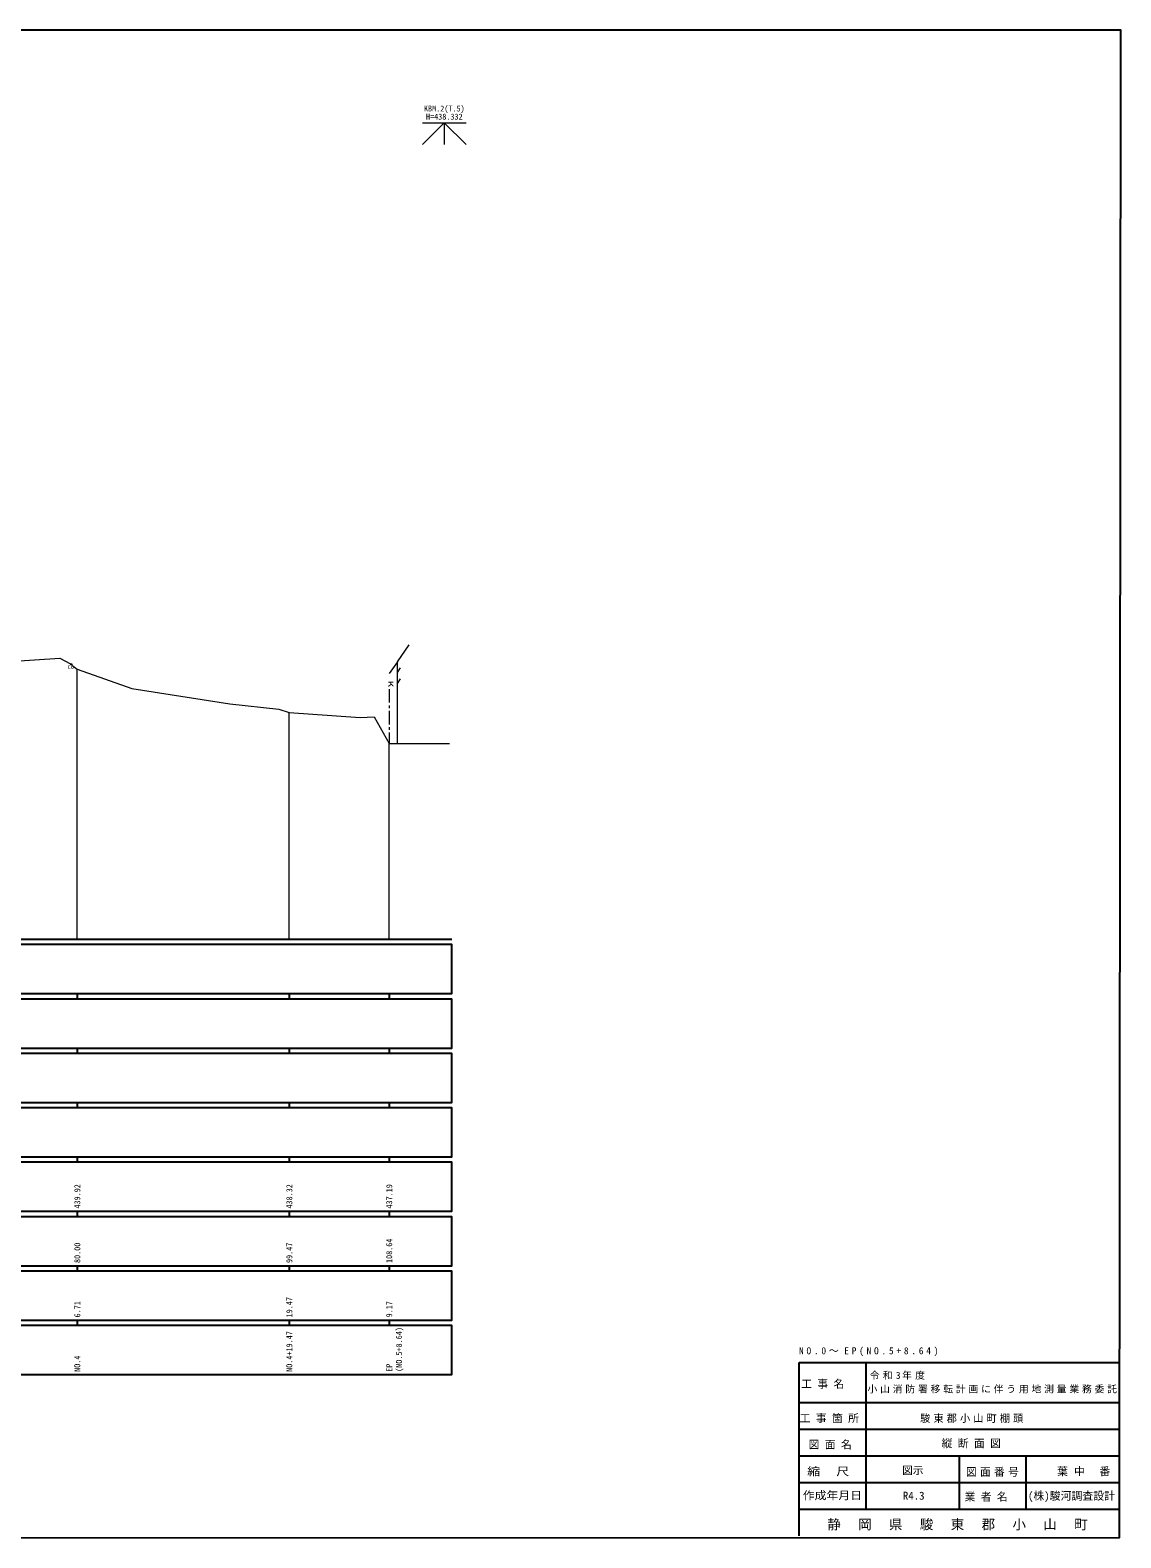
# Model space of a CAD drawing. Units: millimetres on the paper, with parts at other scales. Extents: x 20 to 821, y 20 to 574.
# Drawn here: x 421 to 821, y 20 to 574 of the extents above; entities that cross this region are included whole.
import ezdxf
from ezdxf.enums import TextEntityAlignment as Align

# ---------------------------------------------------------------- set-up
doc = ezdxf.new("R2010")
doc.units = ezdxf.units.MM
doc.linetypes.add('USER1', pattern=[8, 5, -1, 1, -1])
for name, color, linetype, lineweight in [('S-BGD', 7, 'Continuous', 13), ('S-BGD-HTXT', 7, 'Continuous', 13), ('S-TTL-BAND', 7, 'Continuous', 13), ('図枠', 7, 'Continuous', 25), ('縦断表', 7, 'Continuous', 25)]:
    doc.layers.add(name, color=color, linetype=linetype, lineweight=lineweight)
doc.styles.add('@ＭＳ ゴシック', font='')
doc.styles.add('ＭＳ ゴシック', font='')
doc.styles.get('@ＭＳ ゴシック').set_extended_font_data('@MS Gothic')
doc.styles.get('ＭＳ ゴシック').set_extended_font_data('MS Gothic')

msp = doc.modelspace()

# ---------------------------------------------------------------- linework, layer by layer
at = {"layer": 'S-BGD'}
for p, q in [((555.48, 341.94), (559.81, 348.19)), ((411.08, 341.94), (431.48, 343.24)), ((431.48, 343.24), (435.48, 341.24)), ((435.48, 341.24), (435.88, 341.24)), ((435.48, 341.24), (435.48, 340.84)), ((435.88, 341.24), (435.88, 340.74)), ((435.88, 340.74), (437.92, 339.24)), ((435.88, 340.74), (435.88, 340.34)), ((437.92, 339.24), (457.92, 332.14)), ((555.48, 341.94), (552.48, 337.61)), ((555.48, 311.94), (555.48, 341.94)), ((555.48, 337.94), (556.692, 339.69)), ((555.48, 333.94), (556.692, 335.69)), ((457.92, 332.14), (493.92, 326.44)), ((493.92, 326.44), (511.92, 324.54)), ((511.92, 324.54), (515.8, 323.24)), ((515.8, 323.24), (541.8, 321.44)), ((541.8, 321.44), (547, 321.74)), ((547, 321.74), (552.48, 311.92)), ((552.48, 311.92), (555.48, 311.94)), ((555.48, 311.94), (574.608, 311.94))]:
    msp.add_line(p, q, dxfattribs=at)
at = {"layer": 'S-BGD-HTXT', "color": 5, "linetype": 'USER1'}
msp.add_line((552.48, 331.92), (552.48, 311.92), dxfattribs=at)
at = {"layer": 'S-TTL-BAND'}
for p, q in [((572.728, 540), (564.728, 532)), ((564.728, 540), (580.728, 540)), ((572.728, 540), (572.728, 532)), ((572.728, 540), (580.728, 532)), ((437.92, 240), (437.92, 339.24)), ((515.8, 240), (515.8, 323.24)), ((552.48, 240), (552.48, 311.92))]:
    msp.add_line(p, q, dxfattribs=at)
at = {"layer": 'S-TTL-BAND', "lineweight": 25}
msp.add_line((35, 240), (575.48, 240), dxfattribs=at)
at = {"layer": '図枠'}
for p, q in [((703.062, 20.708), (703.062, 84.415)), ((703.062, 84.415), (820.674, 84.415)), ((727.564, 84.415), (727.564, 30.509)), ((703.062, 69.713), (820.674, 69.713)), ((703.062, 59.912), (820.674, 59.912)), ((703.062, 50.111), (820.674, 50.111)), ((761.868, 50.111), (761.868, 30.509)), ((786.37, 50.111), (786.37, 30.509)), ((703.062, 40.31), (820.674, 40.31)), ((703.062, 30.509), (820.674, 30.509))]:
    msp.add_line(p, q, dxfattribs=at)
msp.add_lwpolyline([(20.163, 20), (820.674, 20.176), (821.223, 574.048), (20, 574.039)], close=True, dxfattribs=at)
at = {"layer": '縦断表'}
for p, q in [((437.92, 220), (437.92, 218)), ((515.8, 220), (515.8, 218)), ((552.48, 220), (552.48, 218)), ((437.92, 200), (437.92, 198)), ((515.8, 200), (515.8, 198)), ((552.48, 200), (552.48, 198)), ((437.92, 180), (437.92, 178)), ((515.8, 180), (515.8, 178)), ((552.48, 180), (552.48, 178)), ((437.92, 160), (437.92, 158)), ((515.8, 160), (515.8, 158)), ((552.48, 160), (552.48, 158)), ((437.92, 140), (437.92, 138)), ((515.8, 140), (515.8, 138)), ((552.48, 140), (552.48, 138)), ((437.92, 120), (437.92, 118)), ((515.8, 120), (515.8, 118)), ((552.48, 120), (552.48, 118)), ((437.92, 100), (437.92, 98)), ((515.8, 100), (515.8, 98)), ((552.48, 100), (552.48, 98))]:
    msp.add_line(p, q, dxfattribs=at)
for points in [[(70, 220), (575.48, 220), (575.48, 238), (70, 238)], [(70, 200), (575.48, 200), (575.48, 218), (70, 218)], [(70, 180), (575.48, 180), (575.48, 198), (70, 198)], [(70, 160), (575.48, 160), (575.48, 178), (70, 178)], [(70, 140), (575.48, 140), (575.48, 158), (70, 158)], [(70, 120), (575.48, 120), (575.48, 138), (70, 138)], [(70, 100), (575.48, 100), (575.48, 118), (70, 118)], [(70, 80), (575.48, 80), (575.48, 98), (70, 98)]]:
    msp.add_lwpolyline(points, close=True, dxfattribs=at)

# ---------------------------------------------------------------- texts
at = {"layer": 'S-BGD', "style": 'ＭＳ ゴシック'}
msp.add_text('Co', height=1.466, dxfattribs=at).set_placement((434.374, 338.874), align=Align.BOTTOM_LEFT)
at = {"layer": 'S-BGD-HTXT', "color": 5, "style": '@ＭＳ ゴシック', "width": 2}
msp.add_text('K', height=1.833, rotation=270, dxfattribs=at).set_placement((551.598, 335.016), align=Align.BOTTOM_LEFT)
at = {"layer": 'S-TTL-BAND', "style": 'ＭＳ ゴシック'}
for s, p in [('KBM.2(T.5)', (572.728, 543.5)), ('H=438.332', (572.728, 540.5))]:
    msp.add_text(s, height=2.199, dxfattribs=at).set_placement(p, align=Align.BOTTOM_CENTER)
for s, p in [('439.92', (437.92, 141)), ('438.32', (515.8, 141)), ('437.19', (552.48, 141)), ('80.00', (437.92, 121)), ('99.47', (515.8, 121)), ('108.64', (552.48, 121)), ('6.71', (437.92, 101)), ('19.47', (515.8, 101)), ('9.17', (552.48, 101)), ('NO.4+19.47', (515.8, 81)), ('(NO.5+8.64)', (556.062, 81)), ('NO.4', (437.92, 81)), ('EP', (552.48, 81))]:
    msp.add_text(s, height=2.199, rotation=90, dxfattribs=at).set_placement(p, align=Align.MIDDLE_LEFT)
at = {"layer": '図枠', "style": 'ＭＳ ゴシック'}
for s, height, p in [('図示', 2.896, (744.826, 42.486)), ('R4.3', 2.933, (745.141, 33.149)), ('(株)駿河調査設計', 2.933, (803.101, 33.09))]:
    msp.add_text(s, height=height, dxfattribs=at).set_placement(p, align=Align.BOTTOM_CENTER)
at = {"layer": '図枠', "style": 'ＭＳ ゴシック', "width": 1.1}
msp.add_text('作成年月日', height=2.903, dxfattribs=at).set_placement((715.28, 33.26), align=Align.BOTTOM_CENTER)
at = {"layer": '図枠', "attachment_point": 8, "style": 'ＭＳ ゴシック'}
for s, insert, char_height in [('\\T1.57;NO.0～EP(NO.5+8.64)', (729.119, 86.779), 2.566), ('\\T1.5;工事名', (712.728, 74.79), 2.903), ('\\T1.33;令和3年度', (739.738, 78.147), 2.566), ('\\T1.29;小山消防署移転計画に伴う用地測量業務委託', (774.517, 73.102), 2.566), ('\\T1.5;工事箇所', (715.107, 62.155), 2.903), ('\\T1.3;駿東郡小山町棚頭', (767.008, 62.241), 2.749), ('\\T1.5;図面名', (715.453, 52.465), 2.903), ('\\T1.5;縦断面図', (767.276, 52.913), 2.903), ('\\T1.5;\\W1.2;縮\\~尺', (714.933, 42.603), 2.903), ('\\T1.3;図面番号', (774.626, 42.43), 2.903), ('\\T1.57;葉中\\~番', (808.712, 42.661), 2.903), ('\\T1.5;業者名', (772.723, 33.317), 2.903), ('\\T2.29;静岡県駿東郡小山町', (764.418, 22.735), 3.629)]:
    msp.add_mtext(s, dxfattribs=dict(at, insert=insert, char_height=char_height))

doc.saveas('drawing.dxf')
